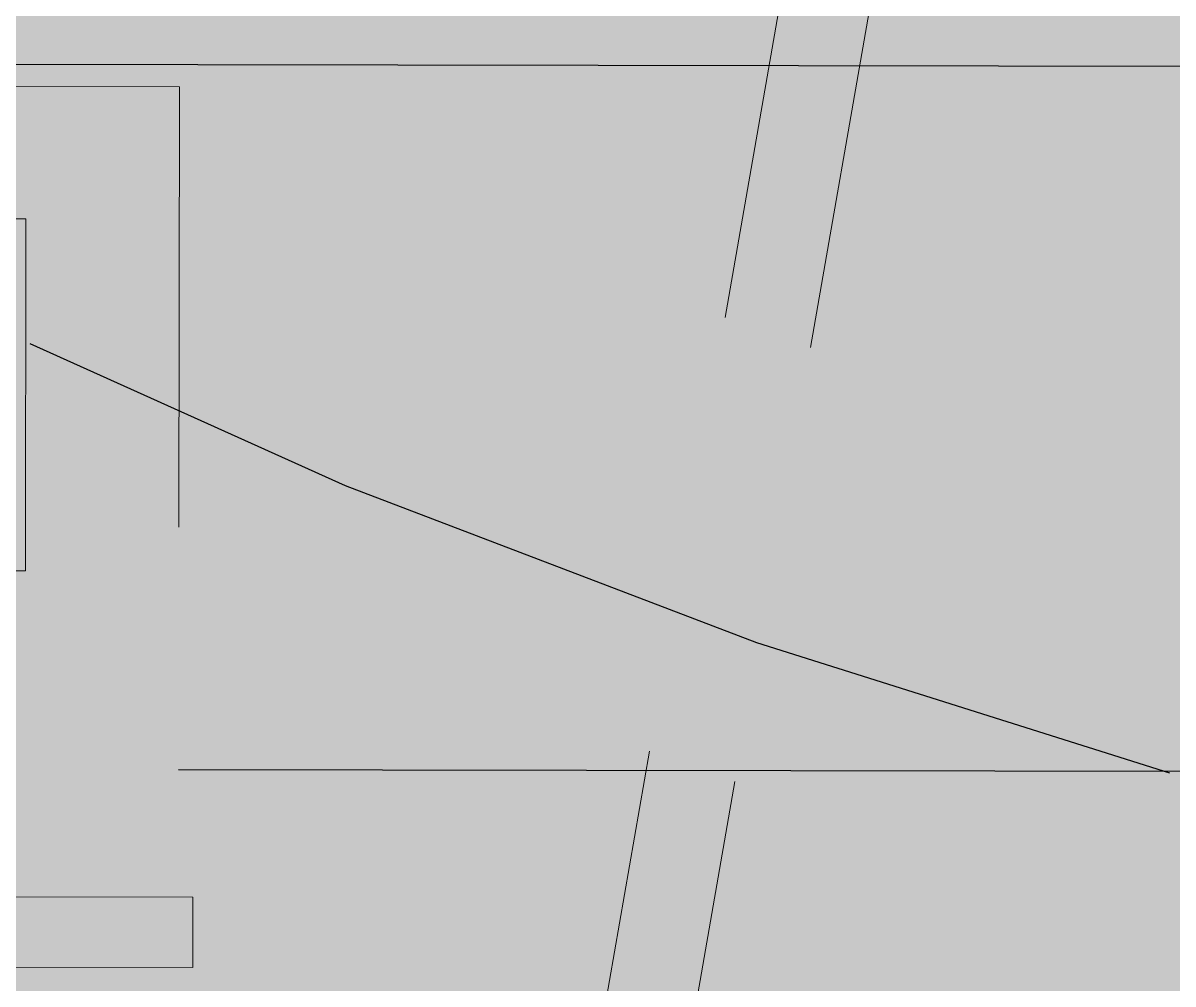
# Model space of a CAD drawing. Header units: metres. Extents: x -355 to -223, y 3 to 561.
# Drawn here: x -254.9871 to -254.726, y 509.6356 to 509.8538 of the extents above; entities that cross this region are included whole.
import ezdxf

# ---------------------------------------------------------------- set-up
doc = ezdxf.new("R2010")
doc.units = ezdxf.units.M
doc.linetypes.add('Hidden', pattern=[0.007144, 0.004763, -0.002381])
doc.linetypes.add('JacobsDash', pattern=[0.0045, 0.003, -0.0015])
for name, color, linetype, lineweight in [('A-DETL', 7, 'Continuous', 13), ('A-DETL-GENF', 7, 'Continuous', 9), ('A-GENM', 7, 'Continuous', 25), ('S-BEAM', 7, 'Continuous', 40), ('S-BEAM-HDLN', 7, 'JacobsDash', 15), ('S-FSTN', 7, 'Continuous', 15)]:
    doc.layers.add(name, color=color, linetype=linetype, lineweight=lineweight)

# ---------------------------------------------------------------- blocks, each defined once
blk = doc.blocks.new('T2DPAA-T2D-C3S-RW-M2D-100010_dwg-40802999-DRG-2873035 - CONSTRUCTION SEQUENCE STAGE A9')
at = {"color": 254, "lineweight": 25, "true_color": 0xe3e3e3, "flags": 128}
blk.add_lwpolyline([(22.23967, -621.86041), (22.22686, -621.93791), (22.21639, -622.03734), (22.21186, -622.13553)], dxfattribs=at)
blk = doc.blocks.new('T2DPAA-T2D-PWC-RW-M2D-100010_RoadDesign_rvt-1-DRG-2873035 - CONSTRUCTION SEQUENCE STAGE A9')
at = {"color": 254, "lineweight": 25, "true_color": 0xd0d0d0, "rotation": 75.11694444444437}
blk.add_blockref('T2DPAA-T2D-C3S-RW-M2D-100010_dwg-40802999-DRG-2873035 - CONSTRUCTION SEQUENCE STAGE A9', (-1722.33704, 648.01046), dxfattribs=at)
blk = doc.blocks.new('06_SFR_GCT_Girder_SuperT_BR08Edge_CS - Super T - 1815-6539906-DRG-2873035 - CONSTRUCTION SEQUENCE STAGE A9')
at = {"layer": 'S-BEAM', "color": 254, "linetype": 'Hidden', "lineweight": 9, "true_color": 0xdcdcdc}
blk.add_line((-1115.41722, 510.08251), (-1115.51287, 509.53344), dxfattribs=at)
blk = doc.blocks.new('BR08_20_GEN_WPC_PrecastPanel_Wall__4point - BR08_20_GEN_WPC_PrecastPanel_Wall__4point-8287846-DRG-2873035 - CONSTRUCTION SEQUENCE STAGE A9')
at = {"layer": 'A-GENM', "color": 254, "true_color": 0xd1d1d1}
for p, q in [((-1113.81278, 509.84137), (-1115.97791, 509.84495)), ((-1115.59285, 509.68431), (-1114.41265, 509.68236))]:
    blk.add_line(p, q, dxfattribs=at)
blk = doc.blocks.new('06_SFR_GCT_Girder_SuperT_BR08Edge_CS - Super T - 1815-6271143-DRG-2873035 - CONSTRUCTION SEQUENCE STAGE A9')
at = {"layer": 'S-BEAM', "color": 254, "linetype": 'Hidden', "lineweight": 9, "true_color": 0xdcdcdc}
blk.add_line((-1115.39783, 510.07565), (-1115.49289, 509.52997), dxfattribs=at)
blk = doc.blocks.new('20_BR04_Wall_Panel_Bracket_Connection - 20_BR04_Wall_Panel_Bracket_Connection-V127-DRG-2873035 - CONSTRUCTION SEQUENCE STAGE A9')
at = {"layer": 'S-FSTN', "color": 254, "linetype": 'JacobsDash', "lineweight": 9, "true_color": 0xe7e2dd}
for p, q in [((-1115.59259, 509.83931), (-1115.89254, 509.83981)), ((-1115.59259, 509.83931), (-1115.59289, 509.65531)), ((-1115.62745, 509.80937), (-1115.70744, 509.8095)), ((-1115.62758, 509.72937), (-1115.62745, 509.80937)), ((-1115.70757, 509.7295), (-1115.62758, 509.72937)), ((-1115.88937, 509.6558), (-1115.58954, 509.6553)), ((-1115.58954, 509.6553), (-1115.58956, 509.6393)), ((-1115.58956, 509.6393), (-1115.85311, 509.63974))]:
    blk.add_line(p, q, dxfattribs=at)

msp = doc.modelspace()

# ---------------------------------------------------------------- hatches: boundary and pattern name
at = {"layer": 'A-DETL-GENF', "true_color": 0xc0c0c0, "transparency": 33554611}
h = msp.add_hatch(color=9, dxfattribs=at)
h.paths.add_polyline_path([(-250.8042, 509.31241), (-250.76886, 509.51522), (-250.94131, 509.59468), (-251.10838, 509.68488), (-251.26942, 509.78546), (-251.42378, 509.89601), (-254.54464, 510.0129), (-254.66994, 510.04494), (-254.79188, 510.08804), (-254.90947, 510.14187), (-255.03332, 510.21403), (-255.12792, 510.2799), (-255.22703, 510.36299), (-255.31831, 510.45461), (-255.40104, 510.55402), (-255.47455, 510.66042), (-255.53826, 510.77297), (-255.59166, 510.89076), (-255.63591, 511.01916), (-255.66962, 511.16173), (-255.68614, 511.266), (-255.69489, 511.39504), (-255.69207, 511.52434), (-250.00213, 544.18362), (-250.56549, 544.18362), (-250.57505, 544.12873), (-250.57505, 544.12873), (-256.25418, 511.52434), (-256.26606, 511.44769), (-256.27636, 511.30489), (-256.27281, 511.13827), (-256.26079, 511.01285), (-256.23723, 510.87814), (-256.20113, 510.73959), (-256.15385, 510.60446), (-256.09569, 510.47364), (-256.02705, 510.348), (-255.94838, 510.22838), (-255.86021, 510.11559), (-255.76313, 510.01037), (-255.65778, 509.91342), (-255.54486, 509.8254), (-255.42514, 509.74689), (-255.29942, 509.67841), (-255.16711, 509.61994), (-255.01714, 509.56913), (-254.9864, 509.56116), (-251.70684, 509.55504), (-251.68601, 509.54248), (-251.58185, 509.48778), (-251.47464, 509.4393), (-251.36476, 509.39723), (-251.25258, 509.3617), (-251.1107, 509.32752), (-250.85278, 509.31481)])
h.paths.add_polyline_path([(-252.61677, 509.66146), (-252.61677, 509.66146), (-252.61089, 509.66146)])
h.paths.add_polyline_path([(-273.43781, 520.68695), (-269.3442, 544.18361), (-269.90756, 544.18361), (-274.00117, 520.68695)])
h.paths.add_polyline_path([(-269.77557, 544.11097), (-269.77559, 544.11097), (-269.77164, 544.11097)])

# ---------------------------------------------------------------- linework, layer by layer
at = {"layer": 'A-DETL', "color": 252, "lineweight": 15, "true_color": 0x888888}
msp.add_arc((-254.52482, 511.25031), 1.75239, 168.85048, 267.17831, dxfattribs=at)

# ---------------------------------------------------------------- block references
at = {"lineweight": 5}
msp.add_blockref('T2DPAA-T2D-PWC-RW-M2D-100010_RoadDesign_rvt-1-DRG-2873035 - CONSTRUCTION SEQUENCE STAGE A9', (860.641, 0), dxfattribs=at)
at = {"layer": 'A-GENM', "color": 254, "true_color": 0xd1d1d1}
msp.add_blockref('BR08_20_GEN_WPC_PrecastPanel_Wall__4point - BR08_20_GEN_WPC_PrecastPanel_Wall__4point-8287846-DRG-2873035 - CONSTRUCTION SEQUENCE STAGE A9', (860.641, 0), dxfattribs=at)
at = {"layer": 'S-BEAM', "color": 8, "linetype": 'Hidden', "lineweight": 9, "true_color": 0x808080}
msp.add_blockref('06_SFR_GCT_Girder_SuperT_BR08Edge_CS - Super T - 1815-6539906-DRG-2873035 - CONSTRUCTION SEQUENCE STAGE A9', (860.641, 0), dxfattribs=at)
at = {"layer": 'S-BEAM-HDLN', "color": 253, "linetype": 'Hidden', "lineweight": 9, "true_color": 0xacacac}
msp.add_blockref('06_SFR_GCT_Girder_SuperT_BR08Edge_CS - Super T - 1815-6271143-DRG-2873035 - CONSTRUCTION SEQUENCE STAGE A9', (860.641, 0), dxfattribs=at)
at = {"layer": 'S-FSTN', "color": 9, "linetype": 'JacobsDash', "lineweight": 9, "true_color": 0xd2c0af}
msp.add_blockref('20_BR04_Wall_Panel_Bracket_Connection - 20_BR04_Wall_Panel_Bracket_Connection-V127-DRG-2873035 - CONSTRUCTION SEQUENCE STAGE A9', (860.641, 0), dxfattribs=at)

doc.saveas('drawing.dxf')
